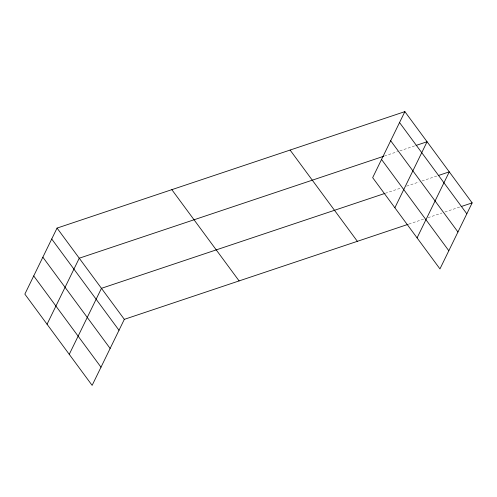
<?xml version="1.0" encoding="UTF-8"?>
<svg xmlns="http://www.w3.org/2000/svg" width="497" height="497" viewBox="0 0 497 497"><rect width="100%" height="100%" fill="white"/><g stroke="black" fill="none" stroke-linecap="round" stroke-linejoin="round"><path stroke-width="0.37" stroke-dasharray="2.48 1.86" d="M384.398 156.033L397.643 151.597M399.849 150.858L415.299 145.683M385.262 193.29L401.452 187.872M406.602 186.145L419.108 181.958M422.052 180.97L437.503 175.801M408.876 224.072L423.587 219.146M428.004 217.667L441.982 212.983M444.927 212.002L460.377 206.827"/><path stroke-width="0.75" d="M404.869 111.632L372.669 177.653L439.951 268.908L472.15 202.882L404.869 111.632L57.049 228.092L24.85 294.118L92.131 385.368L124.331 319.347L408.136 224.321M47.053 324.23L79.253 258.21L383.665 156.282M69.257 354.342L101.456 288.322L384.529 193.538M394.873 207.765L427.072 141.744L416.039 145.441M417.076 237.883L449.276 171.856L438.236 175.553M461.11 206.578L472.15 202.882M399.545 122.554L466.826 213.803M390.673 140.732L457.954 231.987M381.541 159.469L448.816 250.724M290.093 150.063L357.368 241.318M171.832 189.661L239.113 280.917M57.049 228.092L124.331 319.347M51.725 239.014L119.007 330.269M42.854 257.197L110.135 348.453M33.721 275.934L100.997 367.19"/></g></svg>
